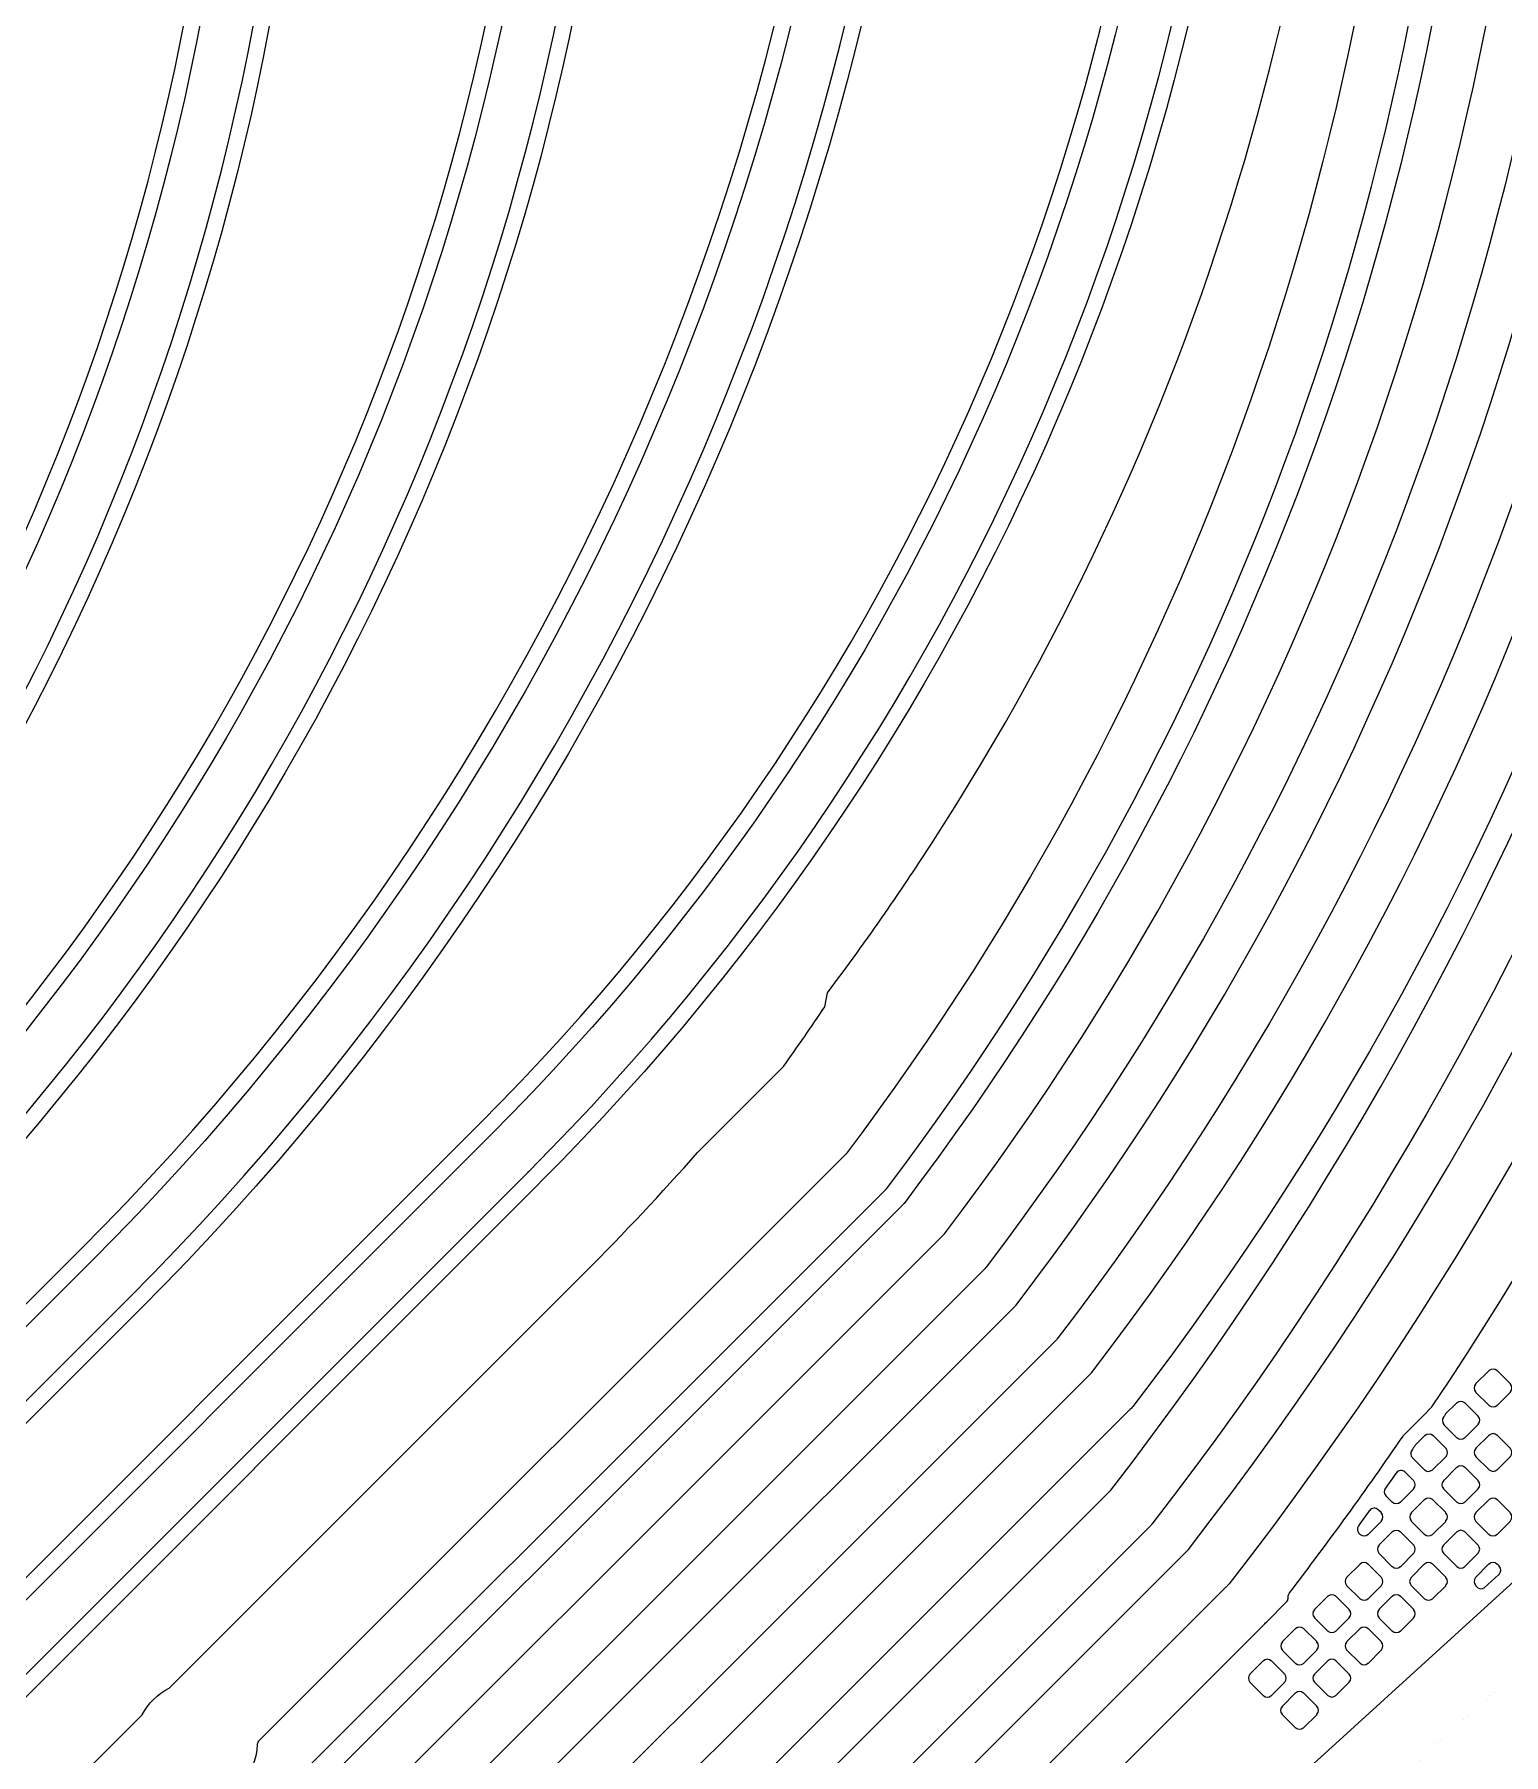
# Model space of a CAD drawing. Extents: x 0 to 248, y 0 to 175.
# Drawn here: x 50.12 to 55.03, y 142.08 to 147.83 of the extents above; entities that cross this region are included whole.
import ezdxf

# ---------------------------------------------------------------- set-up
doc = ezdxf.new("R2010")
doc.units = 0
doc.layers.add('gbr-dxf', color=7, linetype='Continuous')
doc.layers.add('gbr-outline-dxf', color=2, linetype='Continuous')

msp = doc.modelspace()

# ---------------------------------------------------------------- linework, layer by layer
at = {"layer": 'gbr-dxf', "linetype": 'Continuous'}
for points in [[(44.7636, 136.641, -0.198871), (47.193, 142.5051), (47.1932, 142.5053), (48.4404, 143.7525), (48.4404, 143.7525), (48.4404, 143.7526, 0.198851), (50.7674, 149.3682, -0.020044), (50.7673, 149.3702, -0.013079), (50.7674, 149.3714), (50.7674, 150.0471, -0.036092), (50.7673, 150.0474, 0.152929), (50.7634, 150.0586), (50.7633, 150.0587, -0.105582), (50.7558, 150.0733, 0.111015), (50.6654, 150.2287, -0.194527), (50.6404, 150.2905), (50.6404, 150.3794, -0.007121), (50.6405, 150.3815), (50.6405, 150.8184), (50.6405, 150.8239), (50.8183, 150.8239), (50.8183, 150.8184)], [(53.9684, 150.3795), (53.9684, 150.2906, -0.038766), (53.9673, 150.2769), (53.9672, 150.2761, 0.040896), (53.9614, 150.2054, -0.010351), (53.9614, 150.2041, 0.042283), (53.9678, 150.1311), (53.9764, 150.1173, -0.081765), (53.9813, 150.1055, -0.067298), (53.9866, 150.0744, -0.021595), (53.9867, 150.0711), (53.9867, 150.0504, -0.174547), (53.9777, 150.0254, 0.144789), (53.9738, 150.0147), (53.9738, 149.7604, -0.013079), (53.9738, 149.7593, -0.198869), (51.6508, 144.1522), (51.6508, 144.1521), (51.6508, 144.1521), (49.742, 142.2434, 0.192757), (47.839, 137.7985, -0.087957)], [(50.8183, 150.3104), (50.8183, 150.2905), (50.8182, 150.2905), (50.8182, 150.2905, -0.018935), (50.818, 150.2839), (50.8172, 150.2059), (50.8276, 150.1282, -0.145547), (50.8332, 150.1065), (50.8332, 150.0839, -0.175279), (50.8243, 150.0587), (50.8243, 150.0587, 0.152918), (50.8204, 150.0474), (50.8204, 149.3719, -0.016923), (50.8204, 149.3703, -0.198917), (48.4779, 143.7151), (48.4779, 143.7151), (48.4779, 143.7151), (47.2307, 142.4678), (47.2304, 142.4676, 0.198862), (44.8166, 136.6412, -0.016923)], [(49.1439, 142.6329), (50.2788, 143.7677), (50.2788, 143.7678), (50.2788, 143.7678, 0.198918), (52.8598, 149.9987, -0.01306)], [(52.9128, 149.9976, -0.198885), (50.3163, 143.7303), (50.3163, 143.7303), (50.3163, 143.7303), (49.1814, 142.5954)], [(49.3058, 142.4711), (50.4406, 143.6059, 0.198911), (53.0884, 149.9983, -0.017024)], [(53.1414, 149.9971, -0.198872), (50.4781, 143.5685), (50.4781, 143.5685), (49.3433, 142.4336)], [(50.8493, 141.027), (53.4035, 143.5811, 0.16455), (55.4921, 149.7558, -0.009265), (55.4922, 149.7588), (55.4922, 149.8026, -0.018465), (55.4921, 149.8043, 0.414241), (55.4171, 149.8793, -0.014695), (55.4158, 149.8793), (55.4077, 149.8793, -0.018488), (55.406, 149.8793, 0.40441), (55.3311, 149.8068), (55.3311, 149.7257, -0.008849), (55.3311, 149.7229, -0.163905), (53.3035, 143.7082, -0.038571), (53.2947, 143.6979), (50.7186, 141.1218)], [(51.1217, 140.8213), (53.6556, 143.3552, 0.165094), (55.8256, 149.7481, -0.009229), (55.8256, 149.7511), (55.8256, 149.806, 0.40164), (55.7523, 149.8793), (55.7455, 149.8793), (55.7449, 149.8793, 0.407482), (55.67, 149.806), (55.67, 149.7564, -0.009242), (55.6699, 149.7534, -0.16464), (53.5411, 143.4684, -0.029463), (53.5344, 143.4606, -0.005774), (53.5334, 143.4596), (50.9751, 140.9013, 0.198912)], [(51.2809, 140.5233), (53.7204, 142.9629, 0.159546), (56.1583, 149.8036), (56.1583, 149.8043, 0.414241), (56.0833, 149.8793, -0.014632), (56.082, 149.8793), (56.0801, 149.8793, -0.018442), (56.0784, 149.8793, 0.40413), (56.0034, 149.8069), (56.0034, 149.7488, -0.009242), (56.0034, 149.7458, -0.165171), (53.7932, 143.2425, -0.039615), (53.7841, 143.232, -0.014367), (53.7805, 143.2286), (51.2474, 140.6956)], [(51.4379, 140.2231), (53.9795, 142.7647, 0.160737), (56.4831, 149.801, -0.0147), (56.4831, 149.8023), (56.4831, 149.8034, -0.011474), (56.4831, 149.8043, 0.414241), (56.4081, 149.8793), (56.4079, 149.8793, 0.393993), (56.3362, 149.8062, -0.016639), (56.3362, 149.8048, -0.159795), (53.8576, 142.8495, -0.028322), (53.851, 142.842), (53.8501, 142.8411), (51.4066, 140.3976)], [(50.1289, 141.8565), (50.4838, 142.2114, -0.15988), (50.5734, 142.3009), (51.9641, 143.6916, 0.015729), (52.3395, 144.0917), (52.6268, 144.379, 0.006314), (52.7642, 144.5781), (52.7736, 144.6251, 0.009424), (52.9659, 144.8915), (52.9664, 144.8926, 0.00569), (53.0774, 145.0566, 0.145595), (54.519, 149.8185, -0.014386)], [(56.6613, 149.8144, -0.161259), (54.1155, 142.65, -0.03053), (54.1084, 142.6419, -0.017073), (54.1041, 142.6379), (51.5636, 140.0974)], [(49.7046, 142.2809), (51.6133, 144.1896), (51.6133, 144.1896), (51.6133, 144.1896, 0.198906), (53.9208, 149.7604, -0.01306)], [(49.8665, 142.1192), (51.7728, 144.0256, -0.022179), (51.7743, 144.0272, -0.012999), (51.7751, 144.0281, 0.198866), (54.1494, 149.7593, -0.012999)], [(54.2024, 149.7604, -0.198807), (51.8147, 143.9927, -0.03099), (51.8126, 143.9903), (51.8126, 143.9903), (49.904, 142.0818)], [(50.5929, 141.2475), (53.1646, 143.8193, 0.163845), (55.1533, 149.7249, -0.00876)], [(50.4603, 141.4595), (52.9701, 143.9692, 0.163331), (54.8947, 149.7011, -0.01403)], [(54.9709, 149.7025, -0.16344), (53.0293, 143.9211, -0.035118), (53.0258, 143.9172), (53.0258, 143.9171), (50.5142, 141.4056)], [(54.7164, 149.7018, -0.160552), (52.8889, 144.1582), (52.8353, 144.0866), (50.8735, 142.1246), (50.8735, 142.1246, 0.161026), (50.8682, 142.1132, -0.394265), (50.6726, 141.9166, -0.035179)], [(53.6629, 141.9443), (54.094, 142.3753), (54.2269, 142.5083, -0.013462), (54.2277, 142.5091, 0.017129), (54.2405, 142.5219, -0.014515), (54.2414, 142.5228), (54.3073, 142.5889, 0.168722), (54.3125, 142.6009), (54.3125, 142.6047, -0.169148), (54.318, 142.6205, 0.013155), (54.6965, 143.1434, -0.049022), (54.6996, 143.1471), (54.7651, 143.2126), (54.7654, 143.2129), (54.7931, 143.2407, 0.139526), (56.8604, 149.6477, -0.274491)], [(49.4513, 143.8577, 0.198919), (51.8116, 149.5557, -0.01306)], [(51.8646, 149.5546, -0.198882), (49.4888, 143.8202)], [(49.6131, 143.6959, 0.198847), (52.0402, 149.5534, -0.020044)], [(52.0932, 149.5555, -0.198912), (49.6506, 143.6584)], [(48.6022, 143.5907, 0.198907), (50.996, 149.37, -0.016872)], [(51.049, 149.3687, -0.198865), (48.6396, 143.5532)], [(57.5007, 145.0271), (57.5007, 144.995, -0.013354), (57.5008, 144.9939, -0.211122), (57.4122, 144.7935), (57.412, 144.7933), (53.2814, 141.0314), (53.2809, 141.031), (51.7394, 139.6272), (51.739, 139.6268, 0.093809), (51.5757, 139.4105), (51.5754, 139.4099, 0.114046), (51.5007, 139.0902, -0.01711), (51.5008, 139.0887), (51.5008, 138.0973)]]:
    msp.add_lwpolyline(points, format="xyb", dxfattribs=at)
for points in [[(54.9389, 143.317, 0.379422), (54.939, 143.291, -0.091954), (54.9399, 143.2895), (54.9826, 143.2468, -0.096332), (54.9842, 143.2458, 0.379308), (55.0102, 143.2458, -0.095968), (55.0118, 143.2467), (55.0544, 143.2894, -0.096328), (55.0554, 143.291, 0.37947), (55.0554, 143.317, -0.096723), (55.0544, 143.3186), (55.0117, 143.3613, -0.092898), (55.0102, 143.3622, 0.379357), (54.9842, 143.3623, -0.09601), (54.9826, 143.3613), (54.9399, 143.3186, -0.096227)], [(54.832, 143.2069, 0.362428), (54.8327, 143.1819, -0.101328), (54.8337, 143.1802), (54.8748, 143.1391, -0.10046), (54.8766, 143.1381, 0.37981), (54.9025, 143.1381, -0.096625), (54.9042, 143.1391), (54.9466, 143.1815, -0.096111), (54.9476, 143.1832, 0.379859), (54.9476, 143.2091, -0.108195), (54.9465, 143.211), (54.9041, 143.2534, -0.104691), (54.9023, 143.2544, 0.3795), (54.8764, 143.2544, -0.096117), (54.8747, 143.2535), (54.8387, 143.2175), (54.8346, 143.2113, -0.030248), (54.8329, 143.2088, -0.105333)], [(54.7255, 143.0953, 0.341633), (54.7276, 143.0713, -0.094065), (54.7284, 143.0701), (54.7671, 143.0313, -0.099902), (54.7688, 143.0303, 0.379595), (54.7948, 143.0304, -0.095956), (54.7964, 143.0313), (54.839, 143.0739, -0.096111), (54.84, 143.0755, 0.379357), (54.84, 143.1015, -0.092315), (54.839, 143.1031), (54.7979, 143.1442, -0.104677), (54.7961, 143.1452, 0.37947), (54.7702, 143.1452, -0.096608), (54.7685, 143.1442), (54.7371, 143.1127, -0.000525), (54.726, 143.0966, -0.0945)], [(54.9391, 143.0755, -0.096103), (54.9401, 143.0739), (54.9825, 143.0314, -0.09979), (54.9842, 143.0304, 0.37981), (55.0102, 143.0304, -0.096458), (55.0119, 143.0314), (55.0543, 143.0738, -0.096627), (55.0553, 143.0755, 0.379859), (55.0553, 143.1014, -0.108361), (55.0542, 143.1033), (55.012, 143.1456, -0.104691), (55.0102, 143.1466, 0.379731), (54.9842, 143.1466, -0.096625), (54.9826, 143.1456), (54.9401, 143.1031, -0.096111), (54.9391, 143.1015, 0.379682)], [(54.637, 142.9684, 0.345634), (54.6391, 142.9441, -0.089241), (54.6398, 142.943), (54.6592, 142.9236, -0.104264), (54.661, 142.9226, 0.37981), (54.687, 142.9226, -0.096625), (54.6886, 142.9235), (54.7313, 142.9662, -0.096857), (54.7322, 142.9678, 0.379171), (54.7323, 142.9938, -0.087881), (54.7314, 142.9952), (54.704, 143.0226, -0.06964), (54.7026, 143.0236, 0.43041), (54.674, 143.021, -0.064092), (54.6729, 143.0199, -0.001291), (54.6375, 142.9695, -0.080653)], [(54.8313, 142.9678, -0.099971), (54.8323, 142.9661), (54.8747, 142.9237, -0.103403), (54.8765, 142.9226, 0.379551), (54.9025, 142.9226, -0.096625), (54.9041, 142.9236), (54.9466, 142.9661, -0.096627), (54.9476, 142.9678, 0.379859), (54.9476, 142.9937, -0.104175), (54.9466, 142.9955), (54.9042, 143.0379, -0.100824), (54.9025, 143.0389, 0.379357), (54.8765, 143.0389, -0.095968), (54.8749, 143.038), (54.8323, 142.9954, -0.096737), (54.8313, 142.9937, 0.378885)], [(54.7235, 142.8859, 0.379299), (54.7235, 142.86, -0.099964), (54.7245, 142.8583), (54.7669, 142.8159, -0.104069), (54.7687, 142.8149, 0.37981), (54.7947, 142.8149, -0.096458), (54.7963, 142.8158), (54.8389, 142.8584, -0.09693), (54.8399, 142.8601, 0.379166), (54.8399, 142.886, -0.087852), (54.839, 142.8875), (54.7964, 142.9302, -0.100073), (54.7947, 142.9312, 0.378424), (54.7688, 142.9312, -0.095383), (54.7671, 142.9302), (54.7245, 142.8876, -0.095796)], [(54.939, 142.8601, -0.099976), (54.94, 142.8583), (54.9824, 142.8159, -0.103548), (54.9841, 142.8149, 0.379947), (55.0101, 142.8149, -0.096265), (55.0118, 142.8159), (55.0543, 142.8584, -0.096627), (55.0553, 142.8601, 0.379859), (55.0553, 142.886, -0.104765), (55.0542, 142.8878), (55.0119, 142.9302, -0.100519), (55.0102, 142.9312, 0.379731), (54.9842, 142.9312, -0.096458), (54.9825, 142.9302), (54.94, 142.8877, -0.09693), (54.939, 142.886, 0.379648)], [(54.5472, 142.8429, 0.34909), (54.5491, 142.8183, -0.052205), (54.5496, 142.8177), (54.5517, 142.8156, -0.091631), (54.5532, 142.8147, 0.379206), (54.5791, 142.8147, -0.096625), (54.5808, 142.8157), (54.6235, 142.8584, -0.096111), (54.6244, 142.86, 0.379471), (54.6245, 142.886, -0.083262), (54.6236, 142.8874), (54.6148, 142.8962, -0.079363), (54.6131, 142.8972, 0.425738), (54.5849, 142.8949, -0.078012), (54.5835, 142.8936, -0.001287), (54.5476, 142.8438, -0.067697)], [(54.6157, 142.7521, -0.087748), (54.6166, 142.7507), (54.6593, 142.708, -0.091737), (54.6609, 142.707, 0.37981), (54.6868, 142.707, -0.096458), (54.6885, 142.708), (54.7312, 142.7507, -0.096627), (54.7321, 142.7523, 0.379859), (54.7321, 142.7783, -0.084073), (54.7313, 142.7797), (54.6886, 142.8224, -0.096627), (54.6869, 142.8234, 0.379731), (54.661, 142.8234, -0.096625), (54.6593, 142.8224), (54.6167, 142.7798, -0.096111), (54.6157, 142.7781, 0.379682)], [(54.8312, 142.7783, 0.379299), (54.8313, 142.7523, -0.104392), (54.8323, 142.7505), (54.8746, 142.7082, -0.107961), (54.8764, 142.7072, 0.37981), (54.9024, 142.7072, -0.096458), (54.904, 142.7082), (54.9465, 142.7506, -0.09693), (54.9475, 142.7523, 0.379166), (54.9475, 142.7782, -0.100188), (54.9465, 142.7799), (54.904, 142.8225, -0.096227), (54.9024, 142.8235, 0.378424), (54.8765, 142.8235, -0.095528), (54.8748, 142.8225), (54.8322, 142.7799, -0.095895)], [(54.508, 142.6445, -0.091954), (54.509, 142.6429), (54.5515, 142.6003, -0.096111), (54.5532, 142.5993, 0.37981), (54.5791, 142.5993, -0.096458), (54.5808, 142.6003), (54.6233, 142.6429, -0.096627), (54.6243, 142.6445, 0.379859), (54.6243, 142.6705, -0.096723), (54.6233, 142.6721), (54.581, 142.7145, -0.108174), (54.5791, 142.7155, 0.379731), (54.5531, 142.7155, -0.096625), (54.5515, 142.7146), (54.509, 142.6721, -0.096111), (54.508, 142.6704, 0.379682)], [(54.7234, 142.6445, -0.087784), (54.7243, 142.643), (54.767, 142.6003, -0.092233), (54.7686, 142.5993, 0.37981), (54.7945, 142.5993, -0.096458), (54.7962, 142.6003), (54.8389, 142.643, -0.096627), (54.8398, 142.6446, 0.379859), (54.8398, 142.6706, -0.084073), (54.8389, 142.672), (54.7963, 142.7147, -0.096857), (54.7946, 142.7157, 0.379731), (54.7686, 142.7157, -0.096458), (54.767, 142.7147), (54.7244, 142.6721, -0.096627), (54.7234, 142.6704, 0.379682)], [(54.9389, 142.6446, -0.103926), (54.94, 142.6428), (54.9462, 142.6366, 0.282087), (54.9676, 142.6359), (55.0167, 142.6806, -0.046865), (55.0172, 142.6812, 0.39236), (55.0179, 142.7083, -0.054198), (55.0173, 142.7092), (55.0117, 142.7147, -0.095628), (55.01, 142.7157, 0.379525), (54.9841, 142.7157, -0.096119), (54.9824, 142.7147), (54.9399, 142.6722, -0.096111), (54.939, 142.6706, 0.379631)], [(54.4003, 142.5627, 0.379201), (54.4003, 142.5368, -0.095956), (54.4013, 142.5351), (54.4438, 142.4926, -0.100151), (54.4455, 142.4916, 0.37981), (54.4715, 142.4916, -0.096458), (54.4731, 142.4926), (54.5156, 142.5352, -0.096627), (54.5166, 142.5368, 0.379357), (54.5166, 142.5628, -0.092052), (54.5157, 142.5643), (54.4732, 142.6068, -0.10417), (54.4714, 142.6079, 0.379112), (54.4455, 142.6079, -0.096259), (54.4438, 142.6069), (54.4013, 142.5643, -0.096539)], [(54.6157, 142.5368, -0.091954), (54.6167, 142.5352), (54.6592, 142.4926, -0.096332), (54.6609, 142.4916, 0.37981), (54.6868, 142.4916, -0.096475), (54.6885, 142.4926), (54.731, 142.5352, -0.096627), (54.732, 142.5368, 0.379859), (54.732, 142.5628, -0.096815), (54.731, 142.5644), (54.6887, 142.6068, -0.108662), (54.6868, 142.6078, 0.379731), (54.6608, 142.6078, -0.096625), (54.6592, 142.6069), (54.6167, 142.5644, -0.096111), (54.6157, 142.5627, 0.379682)], [(54.2925, 142.4549, 0.379201), (54.2925, 142.4289, -0.099964), (54.2935, 142.4272), (54.3359, 142.3848, -0.104264), (54.3377, 142.3838, 0.37981), (54.3636, 142.3838, -0.096475), (54.3653, 142.3848), (54.4079, 142.4275, -0.096627), (54.4089, 142.4291, 0.3795), (54.4089, 142.4551, -0.087947), (54.408, 142.4566), (54.3654, 142.4992, -0.100442), (54.3637, 142.5002, 0.378939), (54.3378, 142.5002, -0.096259), (54.3361, 142.4992), (54.2935, 142.4565, -0.096539)], [(54.508, 142.4291, -0.095956), (54.509, 142.4274), (54.5515, 142.385, -0.10046), (54.5532, 142.3839, 0.37981), (54.5791, 142.3839, -0.096625), (54.5808, 142.3849), (54.6233, 142.4275, -0.096111), (54.6243, 142.4291, 0.379859), (54.6243, 142.4551, -0.09253), (54.6234, 142.4566), (54.5809, 142.4991, -0.104691), (54.5791, 142.5001, 0.379731), (54.5531, 142.5001, -0.096625), (54.5515, 142.4992), (54.509, 142.4567, -0.096111), (54.508, 142.455, 0.379682)], [(54.1847, 142.3211, -0.087748), (54.1856, 142.3196), (54.2283, 142.2769, -0.092072), (54.2298, 142.276, 0.37981), (54.2558, 142.276, -0.096625), (54.2575, 142.277), (54.3001, 142.3196, -0.096111), (54.3011, 142.3213, 0.379859), (54.3011, 142.3473, -0.083792), (54.3002, 142.3487), (54.2575, 142.3913, -0.096627), (54.2559, 142.3923, 0.379731), (54.2299, 142.3923, -0.096625), (54.2283, 142.3913), (54.1857, 142.3487, -0.096111), (54.1847, 142.3471, 0.379682)], [(54.4002, 142.3212, -0.099964), (54.4012, 142.3195), (54.4436, 142.2772, -0.104264), (54.4454, 142.2761, 0.37981), (54.4713, 142.2761, -0.096625), (54.473, 142.2771), (54.5156, 142.3198, -0.096111), (54.5166, 142.3214, 0.379859), (54.5166, 142.3474, -0.088014), (54.5157, 142.3489), (54.4731, 142.3914, -0.100824), (54.4714, 142.3925, 0.379731), (54.4454, 142.3925, -0.096625), (54.4438, 142.3915), (54.4012, 142.3489, -0.096111), (54.4002, 142.3472, 0.379682)], [(54.2923, 142.2134, -0.087715), (54.2933, 142.212), (54.336, 142.1692, -0.092398), (54.3376, 142.1683, 0.379422), (54.3635, 142.1683, -0.096625), (54.3652, 142.1693), (54.4078, 142.212, -0.096111), (54.4088, 142.2136, 0.379859), (54.4088, 142.2396, -0.083792), (54.4079, 142.241), (54.3652, 142.2836, -0.096627), (54.3636, 142.2846, 0.3795), (54.3376, 142.2846, -0.096117), (54.336, 142.2837), (54.2933, 142.241, -0.095796), (54.2923, 142.2394, 0.378651)]]:
    msp.add_lwpolyline(points, format="xyb", close=True, dxfattribs=at)
at = {"layer": 'gbr-outline-dxf', "linetype": 'Continuous', "const_width": 0.000025}
msp.add_lwpolyline([(37.7291, 131.7065), (37.7291, 139.0881, -0.211094), (37.8925, 139.4578), (43.5658, 144.6241, 0.211095), (43.7291, 144.9938), (43.7291, 152.897, -0.414217), (44.2291, 153.397), (57.2291, 153.397, -0.414217), (57.7291, 152.897), (57.7291, 144.9938, -0.211094), (57.5658, 144.6241), (51.8925, 139.4578, 0.211095), (51.7291, 139.0881), (51.7291, 130.3303, -0.414217), (51.2291, 129.8303), (46.2291, 129.8303, -0.414217), (45.7291, 130.3303), (45.7291, 130.7065, 0.414217), (45.2291, 131.2065), (38.2291, 131.2065, -0.414217)], format="xyb", close=True, dxfattribs=at)

doc.saveas('drawing.dxf')
